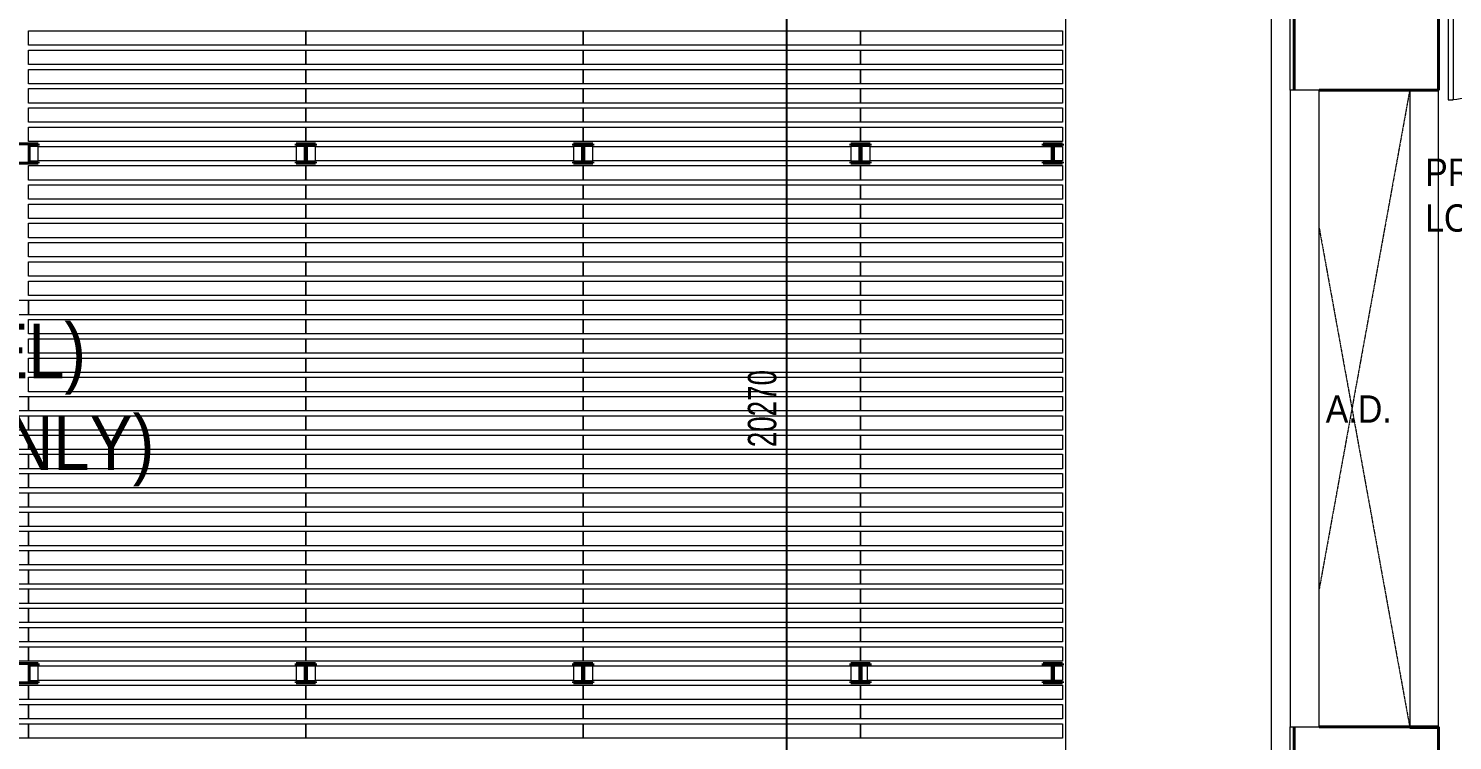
# Model space of a CAD drawing. Header units: millimetres. Extents: x 12827 to 109288, y -12264 to 68487.
# Drawn here: x 62048 to 76834, y 16282 to 23682 of the extents above; entities that cross this region are included whole.
import ezdxf

# ---------------------------------------------------------------- set-up
doc = ezdxf.new("R2010")
doc.units = ezdxf.units.MM
doc.linetypes.add('Dash', pattern=[6, 3, -3])
for name, color, linetype, lineweight in [('A-ANNO-DIMS', 211, 'Continuous', 5), ('A-DETL-HDLN', 90, 'Dash', 9), ('A-DETL-THIN', 151, 'Continuous', 9), ('A-DOOR', 31, 'Continuous', 20), ('A-FLOR', 192, 'Continuous', 9), ('A-WALL', 113, 'Continuous', 20), ('G-ANNO-TEXT', 231, 'Continuous', 5), ('Q-SPCQ', 91, 'Continuous', 20), ('S-COLS', 52, 'Continuous', 20)]:
    doc.layers.add(name, color=color, linetype=linetype, lineweight=lineweight)
doc.styles.add('Arial_1', font='arial.ttf', dxfattribs={"width": 0.7, "height": 295.05988})
doc.styles.add('Swis721 BT_1', font='swiss.ttf', dxfattribs={"width": 0.85, "height": 567.642527})
doc.styles.add('Swis721 BT_2', font='swiss.ttf', dxfattribs={"width": 0.89, "height": 283.821263})
doc.dimstyles.new('Linear_-_1_5mm_Arial', dxfattribs={"dimscale": 304.8, "dimtxt": 300, "dimasz": 0.656168, "dimexe": 0.656168, "dimexo": 0.0625, "dimgap": 0.328084, "dimtad": 1, "dimdec": 0, "dimzin": 0, "dimdsep": 46, "dimtxsty": 'Arial_1', "dimblk1": 'OBLIQUE', "dimblk2": 'OBLIQUE', "dimsah": 1, "dimcen": 0.09, "dimadec": 0, "dimazin": 0, "dimtfac": 1, "dimtdec": 4, "dimtix": 1, "dimtmove": 0, "dimatfit": 3, "dimfxl": 0.656168, "dimfxlon": 1, "dimtvp": 1, "dimtolj": 1, "dimtzin": 0, "dimarcsym": 2})

# ---------------------------------------------------------------- blocks, each defined once
blk = doc.blocks.new('M_Double-Uneven with panel - _M51_ 2000 x 1500-14686130-Copy of 2_F')
at = {"layer": 'A-DOOR', "lineweight": 15}
for p, q in [((26, 75), (26, 975)), ((77, 975), (26, 975)), ((77, 75), (77, 975)), ((-1373, 673), (-1352, 673)), ((-1373, 75), (-1373, 673)), ((-1322, 75), (-1322, 673)), ((-1398, 101), (-1435, 101)), ((-1435, 101), (-1435, 96)), ((-1435, 96), (-1398, 96)), ((-1398, 99), (-1398, 76)), ((-1398, 76), (-1345, 76)), ((-1398, 76), (-1398, -75)), ((-1383, 81), (-1383, 99)), ((-1345, 81), (-1383, 81)), ((-1373, 24), (-1373, 76)), ((-1373, 75), (-1322, 75)), ((-1348, 24), (-1373, 24)), ((-1348, -75), (-1348, 24)), ((-1345, 76), (-1345, 81)), ((77, 75), (26, 75)), ((49, 81), (49, 76)), ((87, 81), (49, 81)), ((49, 76), (102, 76)), ((77, 24), (52, 24)), ((52, 24), (52, -75)), ((77, 76), (77, 24)), ((87, 99), (87, 81)), ((139, 101), (102, 101)), ((102, 76), (102, 99)), ((102, 96), (139, 96)), ((102, -75), (102, 76)), ((139, 96), (139, 101)), ((-1398, -75), (-1348, -75)), ((52, -75), (102, -75))]:
    blk.add_line(p, q, dxfattribs=at)
for centre, radius, start, end in [((102, 75), 900, 91.5918, 180), ((-1398, 75), 600, 360, 87.612), ((-1390, 99), 7.5, 58.3741, 160.5288), ((-1390, 99), 7.5, 0, 180), ((94, 99), 7.5, 360, 180), ((94, 99), 7.5, 19.4712, 121.6259)]:
    blk.add_arc(centre, radius, start, end, dxfattribs=at)
blk = doc.blocks.new('DLN_Grid Gallery Deck - DLN_Grid Gallery Deck-V1-Copy of 2_F')
at = {"layer": 'Q-SPCQ'}
for p, q in [((0, -75), (0, 75)), ((0, 75), (2880, 75)), ((2880, 75), (2880, -75)), ((2880, -75), (0, -75))]:
    blk.add_line(p, q, dxfattribs=at)
blk = doc.blocks.new('DLN_Grid Gallery Deck - DLN_Grid Gallery Deck-3373831-Copy of 2_F')
at = {"layer": 'Q-SPCQ'}
for p, q in [((0, -75), (0, 75)), ((0, 75), (2681, 75)), ((2681, 75), (2681, -75)), ((2681, -75), (0, -75))]:
    blk.add_line(p, q, dxfattribs=at)
blk = doc.blocks.new('DLN_Grid Gallery Deck - DLN_Grid Gallery Deck-3373783-Copy of 2_F')
at = {"layer": 'Q-SPCQ'}
for p, q in [((0, -75), (0, 75)), ((0, 75), (2680, 75)), ((2680, 75), (2680, -75)), ((2680, -75), (0, -75))]:
    blk.add_line(p, q, dxfattribs=at)
blk = doc.blocks.new('DLN_Grid Gallery Deck - DLN_Grid Gallery Deck-V4-Copy of 2_F')
at = {"layer": 'Q-SPCQ'}
for p, q in [((0, -75), (0, 75)), ((0, 75), (2680, 75)), ((2680, 75), (2680, -75)), ((2680, -75), (0, -75))]:
    blk.add_line(p, q, dxfattribs=at)
blk = doc.blocks.new('DLN_Grid Gallery Deck - DLN_Grid Gallery Deck-V8-Copy of 2_F')
at = {"layer": 'Q-SPCQ'}
for p, q in [((0, -75), (0, 75)), ((0, 75), (2097, 75)), ((2097, 75), (2097, -75)), ((2097, -75), (0, -75))]:
    blk.add_line(p, q, dxfattribs=at)
blk = doc.blocks.new('DLN_Grid Gallery Deck - DLN_Grid Gallery Deck-16173665-Copy of 2_F')
at = {"layer": 'Q-SPCQ'}
for p, q in [((0, -75), (0, 75)), ((0, 75), (1890, 75)), ((1905, 75), (1997, 75)), ((1997, 75), (1997, -75)), ((1890, -75), (0, -75)), ((1997, -75), (1905, -75))]:
    blk.add_line(p, q, dxfattribs=at)
blk = doc.blocks.new('DLN_Grid Gallery Deck - DLN_Grid Gallery Deck-15987198-Copy of 2_F')
at = {"layer": 'Q-SPCQ'}
for p, q in [((0, -75), (0, 75)), ((0, 75), (1919, 75)), ((1934, 75), (2027, 75)), ((2027, 75), (2027, -75)), ((1919, -75), (0, -75)), ((2027, -75), (1934, -75))]:
    blk.add_line(p, q, dxfattribs=at)
blk = doc.blocks.new('DLN_Grid Gallery Deck - DLN_Grid Gallery Deck-V38-Copy of 2_F')
at = {"layer": 'Q-SPCQ', "lineweight": 15}
for p, q in [((0, -75), (0, 75)), ((0, 75), (2880, 75)), ((2880, 75), (2880, -75)), ((2880, -75), (0, -75))]:
    blk.add_line(p, q, dxfattribs=at)
blk = doc.blocks.new('_Oblique')
at = {"color": 0, "linetype": 'ByBlock', "lineweight": -2}
blk.add_line((-0.5, -0.5), (0.5, 0.5), dxfattribs=at)
blk = doc.blocks.new('DIMBLOCK71-Copy of 2_F')
at = {"layer": 'A-ANNO-DIMS', "color": 0, "lineweight": -2, "transparency": 16777216}
for p, q in [((70099, 29867), (69718, 29867)), ((69918, 29867), (69918, 9597)), ((70099, 9597), (69718, 9597))]:
    blk.add_line(p, q, dxfattribs=at)
at = {"layer": 'Defpoints', "color": 0, "transparency": 16777216}
for p in [(70118, 29867), (69918, 9597), (70118, 9597)]:
    blk.add_point(p, dxfattribs=at)
at = {"layer": 'A-ANNO-DIMS', "color": 0, "lineweight": -2, "transparency": 16777216, "xscale": 200, "yscale": 200, "zscale": 200}
for p, rotation in [((69918, 29867), 90), ((69918, 9597), 270)]:
    blk.add_blockref('_Oblique', p, dxfattribs=dict(at, rotation=rotation))
at = {"layer": 'A-ANNO-DIMS', "color": 0, "transparency": 16777216, "insert": (69667, 19732), "char_height": 295.1, "width": 941.54, "attachment_point": 5, "rotation": 90, "style": 'Arial_1'}
blk.add_mtext('\\A1;20270', dxfattribs=at)

msp = doc.modelspace()

# ---------------------------------------------------------------- linework, layer by layer
at = {"layer": 'A-DETL-HDLN'}
for p, q in [((76389.29296, 23040.81879), (75449.293, 17857.76343)), ((75449.293, 21607.20749), (76389.29296, 16424.15213))]:
    msp.add_line(p, q, dxfattribs=at)
at = {"layer": 'A-DETL-THIN'}
for p, q in [((75449.293, 23040.81879), (75149.293, 23040.81879)), ((75149.293, 23040.81879), (75149.293, 16424.15213)), ((75449.293, 16424.15213), (75449.293, 23040.81879)), ((75149.293, 16424.15213), (75449.293, 16424.15213))]:
    msp.add_line(p, q, dxfattribs=at)
at = {"layer": 'A-FLOR'}
msp.add_line((72814.29297, 27887.48546), (72814.29297, 11577.48541), dxfattribs=at)
at = {"layer": 'A-WALL'}
for p, q in [((74949.293, 27592.48546), (74949.293, 9597.48546)), ((75149.293, 23040.81879), (75149.293, 23840.81879)), ((76389.29296, 23040.81879), (76389.29296, 16412.48546)), ((76689.29296, 23040.81879), (76389.29296, 23040.81879)), ((76689.29296, 16412.48546), (76689.29296, 23040.81879)), ((75149.293, 15624.15213), (75149.293, 16424.15213)), ((76389.29296, 16412.48546), (76689.29296, 16412.48546))]:
    msp.add_line(p, q, dxfattribs=at)
at = {"layer": 'S-COLS', "color": 250, "lineweight": 40}
for p, q in [((75189.29297, 23840.81879), (75189.29297, 23040.81879)), ((76689.29297, 23040.81879), (76689.29297, 23840.81879)), ((75449.293, 23040.81879), (76689.29297, 23040.81879)), ((62147.68113, 22482.48546), (61947.68113, 22482.48546)), ((62147.68113, 22467.48546), (62147.68113, 22482.48546)), ((65027.68113, 22482.48546), (64827.68113, 22482.48546)), ((64827.68113, 22482.48546), (64827.68113, 22467.48546)), ((65027.68113, 22467.48546), (65027.68113, 22482.48546)), ((67907.68113, 22482.48546), (67707.68113, 22482.48546)), ((67707.68113, 22482.48546), (67707.68113, 22467.48546)), ((67907.68113, 22467.48546), (67907.68113, 22482.48546)), ((70787.68113, 22482.48546), (70587.68113, 22482.48546)), ((70587.68113, 22482.48546), (70587.68113, 22467.48546)), ((70787.68113, 22467.48546), (70787.68113, 22482.48546)), ((72784.68113, 22482.48546), (72584.68113, 22482.48546)), ((72584.68113, 22482.48546), (72584.68113, 22467.48546)), ((72784.68113, 22467.48546), (72784.68113, 22482.48546)), ((62055.18113, 22297.48546), (62055.18113, 22467.48546)), ((62055.18113, 22467.48546), (62147.68113, 22467.48546)), ((64827.68113, 22467.48546), (64920.18113, 22467.48546)), ((64920.18113, 22467.48546), (64920.18113, 22297.48546)), ((64935.18113, 22297.48546), (64935.18113, 22467.48546)), ((64935.18113, 22467.48546), (65027.68113, 22467.48546)), ((67707.68113, 22467.48546), (67800.18113, 22467.48546)), ((67800.18113, 22467.48546), (67800.18113, 22297.48546)), ((67815.18113, 22297.48546), (67815.18113, 22467.48546)), ((67815.18113, 22467.48546), (67907.68113, 22467.48546)), ((70587.68113, 22467.48546), (70680.18113, 22467.48546)), ((70680.18113, 22467.48546), (70680.18113, 22297.48546)), ((70695.18113, 22297.48546), (70695.18113, 22467.48546)), ((70695.18113, 22467.48546), (70787.68113, 22467.48546)), ((72584.68113, 22467.48546), (72677.18113, 22467.48546)), ((72677.18113, 22467.48546), (72677.18113, 22297.48546)), ((72692.18113, 22297.48546), (72692.18113, 22467.48546)), ((72692.18113, 22467.48546), (72784.68113, 22467.48546)), ((61947.68113, 22282.48546), (62147.68113, 22282.48546)), ((62147.68113, 22297.48546), (62055.18113, 22297.48546)), ((62147.68113, 22282.48546), (62147.68113, 22297.48546)), ((64827.68113, 22297.48546), (64827.68113, 22282.48546)), ((64920.18113, 22297.48546), (64827.68113, 22297.48546)), ((64827.68113, 22282.48546), (65027.68113, 22282.48546)), ((65027.68113, 22297.48546), (64935.18113, 22297.48546)), ((65027.68113, 22282.48546), (65027.68113, 22297.48546)), ((67707.68113, 22297.48546), (67707.68113, 22282.48546)), ((67800.18113, 22297.48546), (67707.68113, 22297.48546)), ((67707.68113, 22282.48546), (67907.68113, 22282.48546)), ((67907.68113, 22297.48546), (67815.18113, 22297.48546)), ((67907.68113, 22282.48546), (67907.68113, 22297.48546)), ((70587.68113, 22297.48546), (70587.68113, 22282.48546)), ((70680.18113, 22297.48546), (70587.68113, 22297.48546)), ((70587.68113, 22282.48546), (70787.68113, 22282.48546)), ((70787.68113, 22297.48546), (70695.18113, 22297.48546)), ((70787.68113, 22282.48546), (70787.68113, 22297.48546)), ((72584.68113, 22297.48546), (72584.68113, 22282.48546)), ((72677.18113, 22297.48546), (72584.68113, 22297.48546)), ((72584.68113, 22282.48546), (72784.68113, 22282.48546)), ((72784.68113, 22297.48546), (72692.18113, 22297.48546)), ((72784.68113, 22282.48546), (72784.68113, 22297.48546)), ((62147.68113, 17082.48546), (61947.68113, 17082.48546)), ((62055.18113, 16897.48546), (62055.18113, 17067.48546)), ((62055.18113, 17067.48546), (62147.68113, 17067.48546)), ((62147.68113, 17067.48546), (62147.68113, 17082.48546)), ((65027.68113, 17082.48546), (64827.68113, 17082.48546)), ((64827.68113, 17082.48546), (64827.68113, 17067.48546)), ((64827.68113, 17067.48546), (64920.18113, 17067.48546)), ((64920.18113, 17067.48546), (64920.18113, 16897.48546)), ((64935.18113, 16897.48546), (64935.18113, 17067.48546)), ((64935.18113, 17067.48546), (65027.68113, 17067.48546)), ((65027.68113, 17067.48546), (65027.68113, 17082.48546)), ((67907.68113, 17082.48546), (67707.68113, 17082.48546)), ((67707.68113, 17082.48546), (67707.68113, 17067.48546)), ((67707.68113, 17067.48546), (67800.18113, 17067.48546)), ((67800.18113, 17067.48546), (67800.18113, 16897.48546)), ((67815.18113, 16897.48546), (67815.18113, 17067.48546)), ((67815.18113, 17067.48546), (67907.68113, 17067.48546)), ((67907.68113, 17067.48546), (67907.68113, 17082.48546)), ((70787.68113, 17082.48546), (70587.68113, 17082.48546)), ((70587.68113, 17082.48546), (70587.68113, 17067.48546)), ((70587.68113, 17067.48546), (70680.18113, 17067.48546)), ((70680.18113, 17067.48546), (70680.18113, 16897.48546)), ((70695.18113, 16897.48546), (70695.18113, 17067.48546)), ((70695.18113, 17067.48546), (70787.68113, 17067.48546)), ((70787.68113, 17067.48546), (70787.68113, 17082.48546)), ((72784.68113, 17082.48546), (72584.68113, 17082.48546)), ((72584.68113, 17082.48546), (72584.68113, 17067.48546)), ((72584.68113, 17067.48546), (72677.18113, 17067.48546)), ((72677.18113, 17067.48546), (72677.18113, 16897.48546)), ((72692.18113, 16897.48546), (72692.18113, 17067.48546)), ((72692.18113, 17067.48546), (72784.68113, 17067.48546)), ((72784.68113, 17067.48546), (72784.68113, 17082.48546)), ((61947.68113, 16882.48546), (62147.68113, 16882.48546)), ((62147.68113, 16897.48546), (62055.18113, 16897.48546)), ((62147.68113, 16882.48546), (62147.68113, 16897.48546)), ((64827.68113, 16897.48546), (64827.68113, 16882.48546)), ((64920.18113, 16897.48546), (64827.68113, 16897.48546)), ((64827.68113, 16882.48546), (65027.68113, 16882.48546)), ((65027.68113, 16897.48546), (64935.18113, 16897.48546)), ((65027.68113, 16882.48546), (65027.68113, 16897.48546)), ((67707.68113, 16897.48546), (67707.68113, 16882.48546)), ((67800.18113, 16897.48546), (67707.68113, 16897.48546)), ((67707.68113, 16882.48546), (67907.68113, 16882.48546)), ((67907.68113, 16897.48546), (67815.18113, 16897.48546)), ((67907.68113, 16882.48546), (67907.68113, 16897.48546)), ((70587.68113, 16897.48546), (70587.68113, 16882.48546)), ((70680.18113, 16897.48546), (70587.68113, 16897.48546)), ((70587.68113, 16882.48546), (70787.68113, 16882.48546)), ((70787.68113, 16897.48546), (70695.18113, 16897.48546)), ((70787.68113, 16882.48546), (70787.68113, 16897.48546)), ((72584.68113, 16897.48546), (72584.68113, 16882.48546)), ((72677.18113, 16897.48546), (72584.68113, 16897.48546)), ((72584.68113, 16882.48546), (72784.68113, 16882.48546)), ((72784.68113, 16897.48546), (72692.18113, 16897.48546)), ((72784.68113, 16882.48546), (72784.68113, 16897.48546)), ((75189.29297, 16424.15213), (75189.29297, 15624.15213)), ((76689.29297, 16424.15213), (75449.293, 16424.15213)), ((76689.29297, 15624.15213), (76689.29297, 16424.15213))]:
    msp.add_line(p, q, dxfattribs=at)

# ---------------------------------------------------------------- block references
at = {"layer": 'A-DOOR', "lineweight": 15, "rotation": 180}
msp.add_blockref('M_Double-Uneven with panel - _M51_ 2000 x 1500-14686130-Copy of 2_F', (76866.29296, 23915.81879), dxfattribs=at)
at = {"layer": 'Q-SPCQ'}
for name, p in [('DLN_Grid Gallery Deck - DLN_Grid Gallery Deck-V1-Copy of 2_F', (62047.68113, 23582.48546)), ('DLN_Grid Gallery Deck - DLN_Grid Gallery Deck-V1-Copy of 2_F', (64927.68113, 23582.48546)), ('DLN_Grid Gallery Deck - DLN_Grid Gallery Deck-V1-Copy of 2_F', (67807.68113, 23582.48546)), ('DLN_Grid Gallery Deck - DLN_Grid Gallery Deck-V8-Copy of 2_F', (70687.68113, 23582.48546)), ('DLN_Grid Gallery Deck - DLN_Grid Gallery Deck-V1-Copy of 2_F', (62047.68113, 23382.48546)), ('DLN_Grid Gallery Deck - DLN_Grid Gallery Deck-V1-Copy of 2_F', (64927.68113, 23382.48546)), ('DLN_Grid Gallery Deck - DLN_Grid Gallery Deck-V1-Copy of 2_F', (67807.68113, 23382.48546)), ('DLN_Grid Gallery Deck - DLN_Grid Gallery Deck-V8-Copy of 2_F', (70687.68113, 23382.48546)), ('DLN_Grid Gallery Deck - DLN_Grid Gallery Deck-V1-Copy of 2_F', (62047.68113, 23182.48546)), ('DLN_Grid Gallery Deck - DLN_Grid Gallery Deck-V1-Copy of 2_F', (64927.68113, 23182.48546)), ('DLN_Grid Gallery Deck - DLN_Grid Gallery Deck-V1-Copy of 2_F', (67807.68113, 23182.48546)), ('DLN_Grid Gallery Deck - DLN_Grid Gallery Deck-V8-Copy of 2_F', (70687.68113, 23182.48546)), ('DLN_Grid Gallery Deck - DLN_Grid Gallery Deck-V1-Copy of 2_F', (62047.68113, 22982.48546)), ('DLN_Grid Gallery Deck - DLN_Grid Gallery Deck-V1-Copy of 2_F', (64927.68113, 22982.48546)), ('DLN_Grid Gallery Deck - DLN_Grid Gallery Deck-V1-Copy of 2_F', (67807.68113, 22982.48546)), ('DLN_Grid Gallery Deck - DLN_Grid Gallery Deck-V8-Copy of 2_F', (70687.68113, 22982.48546)), ('DLN_Grid Gallery Deck - DLN_Grid Gallery Deck-V1-Copy of 2_F', (62047.68113, 22782.48546)), ('DLN_Grid Gallery Deck - DLN_Grid Gallery Deck-V1-Copy of 2_F', (64927.68113, 22782.48546)), ('DLN_Grid Gallery Deck - DLN_Grid Gallery Deck-V1-Copy of 2_F', (67807.68113, 22782.48546)), ('DLN_Grid Gallery Deck - DLN_Grid Gallery Deck-V8-Copy of 2_F', (70687.68113, 22782.48546)), ('DLN_Grid Gallery Deck - DLN_Grid Gallery Deck-V1-Copy of 2_F', (62047.68113, 22582.48546)), ('DLN_Grid Gallery Deck - DLN_Grid Gallery Deck-V1-Copy of 2_F', (64927.68113, 22582.48546)), ('DLN_Grid Gallery Deck - DLN_Grid Gallery Deck-V1-Copy of 2_F', (67807.68113, 22582.48546)), ('DLN_Grid Gallery Deck - DLN_Grid Gallery Deck-V8-Copy of 2_F', (70687.68113, 22582.48546)), ('DLN_Grid Gallery Deck - DLN_Grid Gallery Deck-3373831-Copy of 2_F', (62147.68113, 22382.48546)), ('DLN_Grid Gallery Deck - DLN_Grid Gallery Deck-3373783-Copy of 2_F', (65027.68113, 22382.48546)), ('DLN_Grid Gallery Deck - DLN_Grid Gallery Deck-V4-Copy of 2_F', (67907.68113, 22382.48546)), ('DLN_Grid Gallery Deck - DLN_Grid Gallery Deck-16173665-Copy of 2_F', (70787.68113, 22382.48546)), ('DLN_Grid Gallery Deck - DLN_Grid Gallery Deck-V1-Copy of 2_F', (62047.68113, 22182.48546)), ('DLN_Grid Gallery Deck - DLN_Grid Gallery Deck-V1-Copy of 2_F', (64927.68113, 22182.48546)), ('DLN_Grid Gallery Deck - DLN_Grid Gallery Deck-V1-Copy of 2_F', (67807.68113, 22182.48546)), ('DLN_Grid Gallery Deck - DLN_Grid Gallery Deck-V8-Copy of 2_F', (70687.68113, 22182.48546)), ('DLN_Grid Gallery Deck - DLN_Grid Gallery Deck-V1-Copy of 2_F', (64927.68113, 21982.48546)), ('DLN_Grid Gallery Deck - DLN_Grid Gallery Deck-V1-Copy of 2_F', (67807.68113, 21982.48546)), ('DLN_Grid Gallery Deck - DLN_Grid Gallery Deck-V8-Copy of 2_F', (70687.68113, 21982.48546)), ('DLN_Grid Gallery Deck - DLN_Grid Gallery Deck-V1-Copy of 2_F', (62047.68113, 21782.48546)), ('DLN_Grid Gallery Deck - DLN_Grid Gallery Deck-V1-Copy of 2_F', (64927.68113, 21782.48546)), ('DLN_Grid Gallery Deck - DLN_Grid Gallery Deck-V1-Copy of 2_F', (67807.68113, 21782.48546)), ('DLN_Grid Gallery Deck - DLN_Grid Gallery Deck-V8-Copy of 2_F', (70687.68113, 21782.48546)), ('DLN_Grid Gallery Deck - DLN_Grid Gallery Deck-V1-Copy of 2_F', (62047.68113, 21582.48546)), ('DLN_Grid Gallery Deck - DLN_Grid Gallery Deck-V1-Copy of 2_F', (64927.68113, 21582.48546)), ('DLN_Grid Gallery Deck - DLN_Grid Gallery Deck-V1-Copy of 2_F', (67807.68113, 21582.48546)), ('DLN_Grid Gallery Deck - DLN_Grid Gallery Deck-V8-Copy of 2_F', (70687.68113, 21582.48546)), ('DLN_Grid Gallery Deck - DLN_Grid Gallery Deck-V1-Copy of 2_F', (62047.68113, 21382.48546)), ('DLN_Grid Gallery Deck - DLN_Grid Gallery Deck-V1-Copy of 2_F', (64927.68113, 21382.48546)), ('DLN_Grid Gallery Deck - DLN_Grid Gallery Deck-V1-Copy of 2_F', (67807.68113, 21382.48546)), ('DLN_Grid Gallery Deck - DLN_Grid Gallery Deck-V8-Copy of 2_F', (70687.68113, 21382.48546)), ('DLN_Grid Gallery Deck - DLN_Grid Gallery Deck-V1-Copy of 2_F', (62047.68113, 21182.48546)), ('DLN_Grid Gallery Deck - DLN_Grid Gallery Deck-V1-Copy of 2_F', (64927.68113, 21182.48546)), ('DLN_Grid Gallery Deck - DLN_Grid Gallery Deck-V1-Copy of 2_F', (67807.68113, 21182.48546)), ('DLN_Grid Gallery Deck - DLN_Grid Gallery Deck-V8-Copy of 2_F', (70687.68113, 21182.48546)), ('DLN_Grid Gallery Deck - DLN_Grid Gallery Deck-V1-Copy of 2_F', (62047.68113, 20982.48546)), ('DLN_Grid Gallery Deck - DLN_Grid Gallery Deck-V1-Copy of 2_F', (64927.68113, 20982.48546)), ('DLN_Grid Gallery Deck - DLN_Grid Gallery Deck-V1-Copy of 2_F', (67807.68113, 20982.48546)), ('DLN_Grid Gallery Deck - DLN_Grid Gallery Deck-V8-Copy of 2_F', (70687.68113, 20982.48546)), ('DLN_Grid Gallery Deck - DLN_Grid Gallery Deck-V1-Copy of 2_F', (62047.68113, 20782.48546)), ('DLN_Grid Gallery Deck - DLN_Grid Gallery Deck-V1-Copy of 2_F', (64927.68113, 20782.48546)), ('DLN_Grid Gallery Deck - DLN_Grid Gallery Deck-V1-Copy of 2_F', (67807.68113, 20782.48546)), ('DLN_Grid Gallery Deck - DLN_Grid Gallery Deck-V8-Copy of 2_F', (70687.68113, 20782.48546)), ('DLN_Grid Gallery Deck - DLN_Grid Gallery Deck-V1-Copy of 2_F', (62047.68113, 20582.48546)), ('DLN_Grid Gallery Deck - DLN_Grid Gallery Deck-V1-Copy of 2_F', (64927.68113, 20582.48546)), ('DLN_Grid Gallery Deck - DLN_Grid Gallery Deck-V1-Copy of 2_F', (67807.68113, 20582.48546)), ('DLN_Grid Gallery Deck - DLN_Grid Gallery Deck-V8-Copy of 2_F', (70687.68113, 20582.48546)), ('DLN_Grid Gallery Deck - DLN_Grid Gallery Deck-V1-Copy of 2_F', (62047.68113, 20382.48546)), ('DLN_Grid Gallery Deck - DLN_Grid Gallery Deck-V1-Copy of 2_F', (64927.68113, 20382.48546)), ('DLN_Grid Gallery Deck - DLN_Grid Gallery Deck-V1-Copy of 2_F', (67807.68113, 20382.48546)), ('DLN_Grid Gallery Deck - DLN_Grid Gallery Deck-V8-Copy of 2_F', (70687.68113, 20382.48546)), ('DLN_Grid Gallery Deck - DLN_Grid Gallery Deck-V1-Copy of 2_F', (62047.68113, 20182.48546)), ('DLN_Grid Gallery Deck - DLN_Grid Gallery Deck-V1-Copy of 2_F', (64927.68113, 20182.48546)), ('DLN_Grid Gallery Deck - DLN_Grid Gallery Deck-V1-Copy of 2_F', (67807.68113, 20182.48546)), ('DLN_Grid Gallery Deck - DLN_Grid Gallery Deck-V8-Copy of 2_F', (70687.68113, 20182.48546)), ('DLN_Grid Gallery Deck - DLN_Grid Gallery Deck-V1-Copy of 2_F', (62047.68113, 19982.48546)), ('DLN_Grid Gallery Deck - DLN_Grid Gallery Deck-V1-Copy of 2_F', (64927.68113, 19982.48546)), ('DLN_Grid Gallery Deck - DLN_Grid Gallery Deck-V1-Copy of 2_F', (67807.68113, 19982.48546)), ('DLN_Grid Gallery Deck - DLN_Grid Gallery Deck-V8-Copy of 2_F', (70687.68113, 19982.48546)), ('DLN_Grid Gallery Deck - DLN_Grid Gallery Deck-V1-Copy of 2_F', (59167.68113, 19782.48546)), ('DLN_Grid Gallery Deck - DLN_Grid Gallery Deck-V1-Copy of 2_F', (62047.68113, 19782.48546)), ('DLN_Grid Gallery Deck - DLN_Grid Gallery Deck-V1-Copy of 2_F', (64927.68113, 19782.48546)), ('DLN_Grid Gallery Deck - DLN_Grid Gallery Deck-V1-Copy of 2_F', (67807.68113, 19782.48546)), ('DLN_Grid Gallery Deck - DLN_Grid Gallery Deck-V8-Copy of 2_F', (70687.68113, 19782.48546)), ('DLN_Grid Gallery Deck - DLN_Grid Gallery Deck-V1-Copy of 2_F', (59167.68113, 19582.48546)), ('DLN_Grid Gallery Deck - DLN_Grid Gallery Deck-V1-Copy of 2_F', (62047.68113, 19582.48546)), ('DLN_Grid Gallery Deck - DLN_Grid Gallery Deck-V1-Copy of 2_F', (64927.68113, 19582.48546)), ('DLN_Grid Gallery Deck - DLN_Grid Gallery Deck-V1-Copy of 2_F', (67807.68113, 19582.48546)), ('DLN_Grid Gallery Deck - DLN_Grid Gallery Deck-V8-Copy of 2_F', (70687.68113, 19582.48546)), ('DLN_Grid Gallery Deck - DLN_Grid Gallery Deck-V1-Copy of 2_F', (59167.68113, 19382.48546)), ('DLN_Grid Gallery Deck - DLN_Grid Gallery Deck-V1-Copy of 2_F', (62047.68113, 19382.48546)), ('DLN_Grid Gallery Deck - DLN_Grid Gallery Deck-V1-Copy of 2_F', (64927.68113, 19382.48546)), ('DLN_Grid Gallery Deck - DLN_Grid Gallery Deck-V1-Copy of 2_F', (67807.68113, 19382.48546)), ('DLN_Grid Gallery Deck - DLN_Grid Gallery Deck-V8-Copy of 2_F', (70687.68113, 19382.48546)), ('DLN_Grid Gallery Deck - DLN_Grid Gallery Deck-V1-Copy of 2_F', (59167.68113, 19182.48546)), ('DLN_Grid Gallery Deck - DLN_Grid Gallery Deck-V1-Copy of 2_F', (62047.68113, 19182.48546)), ('DLN_Grid Gallery Deck - DLN_Grid Gallery Deck-V1-Copy of 2_F', (64927.68113, 19182.48546)), ('DLN_Grid Gallery Deck - DLN_Grid Gallery Deck-V1-Copy of 2_F', (67807.68113, 19182.48546)), ('DLN_Grid Gallery Deck - DLN_Grid Gallery Deck-V8-Copy of 2_F', (70687.68113, 19182.48546)), ('DLN_Grid Gallery Deck - DLN_Grid Gallery Deck-V1-Copy of 2_F', (59167.68113, 18982.48546)), ('DLN_Grid Gallery Deck - DLN_Grid Gallery Deck-V1-Copy of 2_F', (62047.68113, 18982.48546)), ('DLN_Grid Gallery Deck - DLN_Grid Gallery Deck-V1-Copy of 2_F', (64927.68113, 18982.48546)), ('DLN_Grid Gallery Deck - DLN_Grid Gallery Deck-V1-Copy of 2_F', (67807.68113, 18982.48546)), ('DLN_Grid Gallery Deck - DLN_Grid Gallery Deck-V8-Copy of 2_F', (70687.68113, 18982.48546)), ('DLN_Grid Gallery Deck - DLN_Grid Gallery Deck-V1-Copy of 2_F', (59167.68113, 18782.48546)), ('DLN_Grid Gallery Deck - DLN_Grid Gallery Deck-V1-Copy of 2_F', (62047.68113, 18782.48546)), ('DLN_Grid Gallery Deck - DLN_Grid Gallery Deck-V1-Copy of 2_F', (64927.68113, 18782.48546)), ('DLN_Grid Gallery Deck - DLN_Grid Gallery Deck-V1-Copy of 2_F', (67807.68113, 18782.48546)), ('DLN_Grid Gallery Deck - DLN_Grid Gallery Deck-V8-Copy of 2_F', (70687.68113, 18782.48546)), ('DLN_Grid Gallery Deck - DLN_Grid Gallery Deck-V1-Copy of 2_F', (59167.68113, 18582.48546)), ('DLN_Grid Gallery Deck - DLN_Grid Gallery Deck-V1-Copy of 2_F', (62047.68113, 18582.48546)), ('DLN_Grid Gallery Deck - DLN_Grid Gallery Deck-V1-Copy of 2_F', (64927.68113, 18582.48546)), ('DLN_Grid Gallery Deck - DLN_Grid Gallery Deck-V1-Copy of 2_F', (67807.68113, 18582.48546)), ('DLN_Grid Gallery Deck - DLN_Grid Gallery Deck-V8-Copy of 2_F', (70687.68113, 18582.48546)), ('DLN_Grid Gallery Deck - DLN_Grid Gallery Deck-V1-Copy of 2_F', (59167.68113, 18382.48546)), ('DLN_Grid Gallery Deck - DLN_Grid Gallery Deck-V1-Copy of 2_F', (62047.68113, 18382.48546)), ('DLN_Grid Gallery Deck - DLN_Grid Gallery Deck-V1-Copy of 2_F', (64927.68113, 18382.48546)), ('DLN_Grid Gallery Deck - DLN_Grid Gallery Deck-V1-Copy of 2_F', (67807.68113, 18382.48546)), ('DLN_Grid Gallery Deck - DLN_Grid Gallery Deck-V8-Copy of 2_F', (70687.68113, 18382.48546)), ('DLN_Grid Gallery Deck - DLN_Grid Gallery Deck-V1-Copy of 2_F', (59167.68113, 18182.48546)), ('DLN_Grid Gallery Deck - DLN_Grid Gallery Deck-V1-Copy of 2_F', (62047.68113, 18182.48546)), ('DLN_Grid Gallery Deck - DLN_Grid Gallery Deck-V1-Copy of 2_F', (64927.68113, 18182.48546)), ('DLN_Grid Gallery Deck - DLN_Grid Gallery Deck-V1-Copy of 2_F', (67807.68113, 18182.48546)), ('DLN_Grid Gallery Deck - DLN_Grid Gallery Deck-V8-Copy of 2_F', (70687.68113, 18182.48546)), ('DLN_Grid Gallery Deck - DLN_Grid Gallery Deck-V1-Copy of 2_F', (59167.68113, 17982.48546)), ('DLN_Grid Gallery Deck - DLN_Grid Gallery Deck-V1-Copy of 2_F', (62047.68113, 17982.48546)), ('DLN_Grid Gallery Deck - DLN_Grid Gallery Deck-V1-Copy of 2_F', (64927.68113, 17982.48546)), ('DLN_Grid Gallery Deck - DLN_Grid Gallery Deck-V1-Copy of 2_F', (67807.68113, 17982.48546)), ('DLN_Grid Gallery Deck - DLN_Grid Gallery Deck-V8-Copy of 2_F', (70687.68113, 17982.48546)), ('DLN_Grid Gallery Deck - DLN_Grid Gallery Deck-V1-Copy of 2_F', (59167.68113, 17782.48546)), ('DLN_Grid Gallery Deck - DLN_Grid Gallery Deck-V1-Copy of 2_F', (62047.68113, 17782.48546)), ('DLN_Grid Gallery Deck - DLN_Grid Gallery Deck-V1-Copy of 2_F', (64927.68113, 17782.48546)), ('DLN_Grid Gallery Deck - DLN_Grid Gallery Deck-V1-Copy of 2_F', (67807.68113, 17782.48546)), ('DLN_Grid Gallery Deck - DLN_Grid Gallery Deck-V8-Copy of 2_F', (70687.68113, 17782.48546)), ('DLN_Grid Gallery Deck - DLN_Grid Gallery Deck-V1-Copy of 2_F', (59167.68113, 17582.48546)), ('DLN_Grid Gallery Deck - DLN_Grid Gallery Deck-V1-Copy of 2_F', (62047.68113, 17582.48546)), ('DLN_Grid Gallery Deck - DLN_Grid Gallery Deck-V1-Copy of 2_F', (64927.68113, 17582.48546)), ('DLN_Grid Gallery Deck - DLN_Grid Gallery Deck-V1-Copy of 2_F', (67807.68113, 17582.48546)), ('DLN_Grid Gallery Deck - DLN_Grid Gallery Deck-V8-Copy of 2_F', (70687.68113, 17582.48546)), ('DLN_Grid Gallery Deck - DLN_Grid Gallery Deck-V1-Copy of 2_F', (59167.68113, 17382.48546)), ('DLN_Grid Gallery Deck - DLN_Grid Gallery Deck-V1-Copy of 2_F', (62047.68113, 17382.48546)), ('DLN_Grid Gallery Deck - DLN_Grid Gallery Deck-V1-Copy of 2_F', (64927.68113, 17382.48546)), ('DLN_Grid Gallery Deck - DLN_Grid Gallery Deck-V1-Copy of 2_F', (67807.68113, 17382.48546)), ('DLN_Grid Gallery Deck - DLN_Grid Gallery Deck-V8-Copy of 2_F', (70687.68113, 17382.48546)), ('DLN_Grid Gallery Deck - DLN_Grid Gallery Deck-V1-Copy of 2_F', (59167.68113, 17182.48546)), ('DLN_Grid Gallery Deck - DLN_Grid Gallery Deck-V1-Copy of 2_F', (62047.68113, 17182.48546)), ('DLN_Grid Gallery Deck - DLN_Grid Gallery Deck-V1-Copy of 2_F', (64927.68113, 17182.48546)), ('DLN_Grid Gallery Deck - DLN_Grid Gallery Deck-V1-Copy of 2_F', (67807.68113, 17182.48546)), ('DLN_Grid Gallery Deck - DLN_Grid Gallery Deck-V8-Copy of 2_F', (70687.68113, 17182.48546)), ('DLN_Grid Gallery Deck - DLN_Grid Gallery Deck-V4-Copy of 2_F', (62147.68113, 16982.48546)), ('DLN_Grid Gallery Deck - DLN_Grid Gallery Deck-V4-Copy of 2_F', (65027.68113, 16982.48546)), ('DLN_Grid Gallery Deck - DLN_Grid Gallery Deck-V4-Copy of 2_F', (67907.68113, 16982.48546)), ('DLN_Grid Gallery Deck - DLN_Grid Gallery Deck-15987198-Copy of 2_F', (70758.05782, 16982.48546)), ('DLN_Grid Gallery Deck - DLN_Grid Gallery Deck-V1-Copy of 2_F', (59167.68113, 16782.48546)), ('DLN_Grid Gallery Deck - DLN_Grid Gallery Deck-V1-Copy of 2_F', (62047.68113, 16782.48546)), ('DLN_Grid Gallery Deck - DLN_Grid Gallery Deck-V1-Copy of 2_F', (64927.68113, 16782.48546)), ('DLN_Grid Gallery Deck - DLN_Grid Gallery Deck-V1-Copy of 2_F', (67807.68113, 16782.48546)), ('DLN_Grid Gallery Deck - DLN_Grid Gallery Deck-V8-Copy of 2_F', (70687.68113, 16782.48546)), ('DLN_Grid Gallery Deck - DLN_Grid Gallery Deck-V1-Copy of 2_F', (59167.68113, 16582.48546)), ('DLN_Grid Gallery Deck - DLN_Grid Gallery Deck-V1-Copy of 2_F', (62047.68113, 16582.48546)), ('DLN_Grid Gallery Deck - DLN_Grid Gallery Deck-V1-Copy of 2_F', (64927.68113, 16582.48546)), ('DLN_Grid Gallery Deck - DLN_Grid Gallery Deck-V1-Copy of 2_F', (67807.68113, 16582.48546)), ('DLN_Grid Gallery Deck - DLN_Grid Gallery Deck-V8-Copy of 2_F', (70687.68113, 16582.48546)), ('DLN_Grid Gallery Deck - DLN_Grid Gallery Deck-V1-Copy of 2_F', (59167.68113, 16382.48546)), ('DLN_Grid Gallery Deck - DLN_Grid Gallery Deck-V1-Copy of 2_F', (62047.68113, 16382.48546)), ('DLN_Grid Gallery Deck - DLN_Grid Gallery Deck-V1-Copy of 2_F', (64927.68113, 16382.48546)), ('DLN_Grid Gallery Deck - DLN_Grid Gallery Deck-V1-Copy of 2_F', (67807.68113, 16382.48546)), ('DLN_Grid Gallery Deck - DLN_Grid Gallery Deck-V8-Copy of 2_F', (70687.68113, 16382.48546))]:
    msp.add_blockref(name, p, dxfattribs=at)
at = {"layer": 'Q-SPCQ', "lineweight": 15}
for p in [(62047.68113, 21982.48546), (59167.68113, 20782.48546)]:
    msp.add_blockref('DLN_Grid Gallery Deck - DLN_Grid Gallery Deck-V38-Copy of 2_F', p, dxfattribs=at)

# ---------------------------------------------------------------- texts
at = {"layer": 'G-ANNO-TEXT', "color": 7, "attachment_point": 1, "line_spacing_factor": 1.00667}
for s, insert, char_height, width, style in [('PROTECTED\\PLOBBY', (76549.07429, 22330.7908), 283.821263, 2473.2, 'Swis721 BT_2'), ('MAIN TENACE DECK (STEEL)', (53208.10772, 20614.038), 567.642527, 10980, 'Swis721 BT_1'), ('A.D.', (75516.94076, 19869.80273), 283.821263, 792, 'Swis721 BT_2'), ('(FOR MAINTENACE STAFF ONLY)', (52533.41228, 19661.65705), 567.642527, 12542.4, 'Swis721 BT_1')]:
    msp.add_mtext(s, dxfattribs=dict(at, insert=insert, char_height=char_height, width=width, style=style))

# ---------------------------------------------------------------- dimensions: what is measured, and where the dimension line sits
at = {"layer": 'A-ANNO-DIMS'}
dim = msp.add_linear_dim(base=(69918.03412, 9597.48546), p1=(70118.03412, 29867.48546), p2=(70118.03412, 9597.48546), angle=90, dimstyle='Linear_-_1_5mm_Arial', override={"dimpost": '<>', "dimfxl": 20270.000003}, dxfattribs=at)
dim.commit()
dim.dimension.update_dxf_attribs({"geometry": 'DIMBLOCK71-Copy of 2_F', "text_midpoint": (69667.38451, 19732.48546)})

doc.saveas('drawing.dxf')
